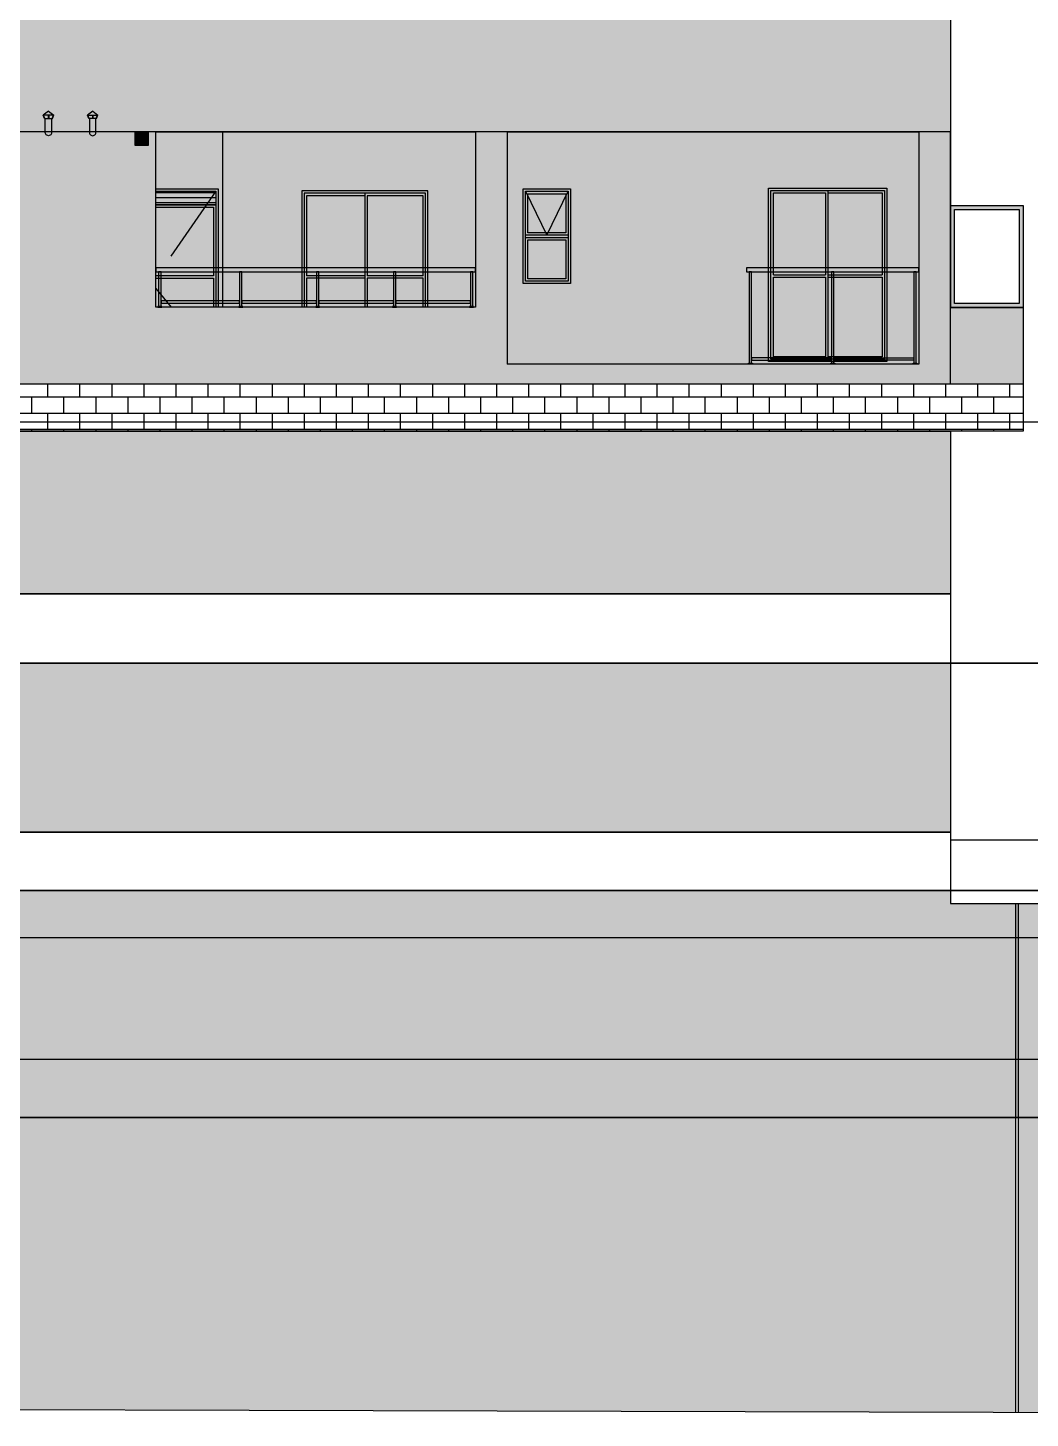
# Model space of a CAD drawing. Header units: metres. Extents: x -9138 to -7768, y 20 to 184.
# Drawn here: x -8555.58 to -8542.88, y 20.99 to 38.61 of the extents above; entities that cross this region are included whole.
import ezdxf
from ezdxf.xclip import XClip

# ---------------------------------------------------------------- set-up
doc = ezdxf.new("R2010")
doc.units = ezdxf.units.M
doc.header["$XCLIPFRAME"] = 0
doc.linetypes.add('CTE ELEV$0$DASHEDX2', pattern=[1.5, 1, -0.5])
for name, color, linetype in [('ARQ-DIM EMBASAM', 2, 'Continuous'), ('CTE ELEV$0$ARQ- FRISO', 7, 'Continuous'), ('CTE ELEV$0$ARQ-AUX', 7, 'Continuous'), ('CTE ELEV$0$ARQ-AUX1', 1, 'Continuous'), ('CTE ELEV$0$ARQ-AUX3', 3, 'Continuous'), ('CTE ELEV$0$ARQ-AUX4', 6, 'Continuous'), ('CTE ELEV$0$ARQ-CAX', 1, 'Continuous'), ('CTE ELEV$0$ARQ-PRJ', 7, 'CTE ELEV$0$DASHEDX2')]:
    doc.layers.add(name, color=color, linetype=linetype)
for name, color, linetype, true_color in [('CTE ELEV$0$ARQ-REVEST', 7, 'Continuous', 0xc79471), ('CTE ELEV$0$COR CINZA FECHADO', 7, 'Continuous', 0x56534e), ('CTE ELEV$0$COR PLATINA', 7, 'Continuous', 0xa1a6a3), ('CTE ELEV$0$COR-CAIX', 7, 'Continuous', 0x45494e)]:
    doc.layers.add(name, color=color, linetype=linetype, true_color=true_color)
pattern_1 = [(0, (0, 0), (0, 0.2032), []), (90, (0, 0), (-0.2032, 0.2032), [0.2032, -0.2032])]

# ---------------------------------------------------------------- blocks, each defined once
blk = doc.blocks.new('CTE ELEV$0$elev 3 1andar')
at = {"layer": 'CTE ELEV$0$COR PLATINA', "transparency": 33554687}
h = blk.add_hatch(color=256, dxfattribs=at)
h.dxf.hatch_style = 1
h.paths.add_polyline_path([(80.71805778476846, 3.200000000000003), (80.71805778476846, 3.600000000000044), (71.36197776144218, 3.600000000000044), (71.36197776144218, -0.1352488599449302), (80.71805778476846, -0.16024399183976)])
h.paths.add_polyline_path([(71.3315317896595, 3.600000000000044), (38.8964976152929, 3.600000000000044), (38.8964976152929, 1.804574733409972), (43.82155527867144, 1.804574733409972), (43.82155527867144, -0.06167354948585313), (71.3315317896595, -0.135167522346439)])
h.paths.add_polyline_path([(58.60074896862352, 1.469999999999946), (58.60074896862352, 0.9599999999999405), (58.0907489686233, 0.9599999999999405), (57.58074896862308, 0.9599999999999405), (57.07074896862287, 0.9599999999999405), (56.56074896862265, 0.9599999999999405), (56.05074896862243, 0.9599999999999405), (55.54074896862221, 0.9599999999999405), (55.03074896862199, 0.9599999999999405), (54.52074896862359, 0.9599999999999405), (54.52074896862359, 1.469999999999942), (54.52074896862359, 1.979999999999947), (54.52074896862359, 2.489999999999952), (54.52074896862359, 3.002033027966277), (55.03074896862381, 3.002033027966277), (55.54074896862221, 3.002033027966277), (56.05074896862243, 3.002033027966277), (56.56074896862265, 3.002033027966277), (57.07074896862287, 3.002033027966277), (57.58074896862308, 3.002033027966277), (58.0907489686233, 3.002033027966277), (58.60074896862352, 3.002033027966277), (58.60074896862352, 2.492033027966276), (58.60074896862352, 1.979999999999951)], flags=16)
h.paths.add_polyline_path([(58.0907489686233, 1.469999999999946), (57.58074896862308, 1.469999999999946), (57.07074896862287, 1.469999999999946), (56.56074896862265, 1.469999999999946), (56.05074896862243, 1.469999999999946), (55.54074896862221, 1.469999999999946), (55.03074896862199, 1.469999999999946), (55.03074896862199, 1.979999999999947), (55.03074896862199, 2.489999999999952), (55.54074896862221, 2.489999999999952), (56.05074896862243, 2.489999999999952), (56.56074896862265, 2.489999999999952), (57.07074896862287, 2.489999999999952), (57.58074896862308, 2.489999999999952), (58.0907489686233, 2.489999999999952), (58.0907489686233, 1.979999999999951)], flags=0)
h.paths.add_polyline_path([(53.30143699537075, 1.469999999999946), (53.30143699537075, 0.9599999999999405), (52.79143699537053, 0.9599999999999405), (52.28143699537031, 0.9599999999999405), (51.7714369953701, 0.9599999999999405), (51.26143699536988, 0.9599999999999405), (50.75143699536966, 0.9599999999999405), (50.24143699537126, 0.9599999999999405), (49.73143699537104, 0.9599999999999405), (49.22143699537082, 0.9599999999999405), (49.22143699537082, 1.469999999999942), (49.22143699537082, 1.979999999999947), (49.22143699537082, 2.489999999999952), (49.22143699537082, 3.002033027966277), (49.73143699537104, 3.002033027966277), (50.24143699537126, 3.002033027966277), (50.75143699537148, 3.002033027966277), (51.26143699536988, 3.002033027966277), (51.7714369953701, 3.002033027966277), (52.28143699537031, 3.002033027966277), (52.79143699537053, 3.002033027966277), (53.30143699537075, 3.002033027966277), (53.30143699537075, 2.492033027966276), (53.30143699537075, 1.979999999999951)], flags=16)
h.paths.add_polyline_path([(52.79143699537053, 1.469999999999946), (52.28143699537031, 1.469999999999946), (51.7714369953701, 1.469999999999946), (51.26143699536988, 1.469999999999946), (50.75143699536966, 1.469999999999946), (50.24143699537126, 1.469999999999946), (49.73143699537104, 1.469999999999946), (49.73143699537104, 1.979999999999947), (49.73143699537104, 2.489999999999952), (50.24143699537126, 2.489999999999952), (50.75143699537148, 2.489999999999952), (51.26143699536988, 2.489999999999952), (51.7714369953701, 2.489999999999952), (52.28143699537031, 2.489999999999952), (52.79143699537053, 2.489999999999952), (52.79143699537053, 1.979999999999951)], flags=0)
h.paths.add_polyline_path([(47.95143705500777, 1.469999999999946), (47.95143705500777, 0.9599999999999405), (47.44143705500755, 0.9599999999999405), (46.93143705500734, 0.9599999999999405), (46.42143705500712, 0.9599999999999405), (45.9114370550069, 0.9599999999999405), (45.40143705500668, 0.9599999999999405), (44.89143705500828, 0.9599999999999405), (44.38143705500806, 0.9599999999999405), (43.87143705500785, 0.9599999999999405), (43.87143705500785, 1.469999999999942), (43.87143705500785, 1.979999999999947), (43.87143705500785, 2.489999999999952), (43.87143705500785, 3.002033027966277), (44.38143705500806, 3.002033027966277), (44.89143705500828, 3.002033027966277), (45.4014370550085, 3.002033027966277), (45.9114370550069, 3.002033027966277), (46.42143705500712, 3.002033027966277), (46.93143705500734, 3.002033027966277), (47.44143705500755, 3.002033027966277), (47.95143705500777, 3.002033027966277), (47.95143705500777, 2.492033027966276), (47.95143705500777, 1.979999999999951)], flags=16)
h.paths.add_polyline_path([(47.44143705500755, 1.469999999999946), (46.93143705500734, 1.469999999999946), (46.42143705500712, 1.469999999999946), (45.9114370550069, 1.469999999999946), (45.40143705500668, 1.469999999999946), (44.89143705500828, 1.469999999999946), (44.38143705500806, 1.469999999999946), (44.38143705500806, 1.979999999999947), (44.38143705500806, 2.489999999999952), (44.89143705500828, 2.489999999999952), (45.4014370550085, 2.489999999999952), (45.9114370550069, 2.489999999999952), (46.42143705500712, 2.489999999999952), (46.93143705500734, 2.489999999999952), (47.44143705500755, 2.489999999999952), (47.44143705500755, 1.979999999999951)], flags=0)
at = {"layer": 'Defpoints', "elevation": -5.945466473008046e-07}
blk.add_lwpolyline([(5.269102985039353e-07, 3.599999951167487), (86.08435701478447, 3.599999951167487)], dxfattribs=at)
blk = doc.blocks.new('CTE ELEV$0$elev 3 2andar')
at = {"layer": 'CTE ELEV$0$COR PLATINA', "transparency": 33554687}
h = blk.add_hatch(color=256, dxfattribs=at)
h.dxf.hatch_style = 1
h.paths.add_polyline_path([(0.1434876935600187, 2.280085127825), (-80.57457009121026, 2.280085127825), (-80.57457009121026, 0.7400000047095503), (0.1434876935600187, 0.7400000047095503)])
at = {"layer": 'CTE ELEV$0$COR PLATINA', "elevation": 5.945466473008046e-07}
blk.add_lwpolyline([(0.1434876935600187, 2.280085127825), (-80.57457009121026, 2.280085127825), (-80.57457009121026, 0.7400000047095503), (0.1434876935600187, 0.7400000047095503)], close=True, dxfattribs=at)
at = {"layer": 'Defpoints'}
for p, q in [((-80.57456956429996, 2.879999999999999), (0.1434876935618377, 2.880000000000006)), ((0.03864608266303549, 0), (-80.57456956429996, 3.552713678800501e-15))]:
    blk.add_line(p, q, dxfattribs=at)
blk = doc.blocks.new('CTE ELEV$0$elev 3 3andar')
at = {"layer": 'CTE ELEV$0$COR PLATINA', "transparency": 33554687}
h = blk.add_hatch(color=256, dxfattribs=at)
h.dxf.hatch_style = 1
h.paths.add_polyline_path([(0, 2.879999999999988), (70.50146152303932, 2.879999999999988), (70.50146152303932, 0.7400000325550202), (0, 0.7400000325550202)])
at = {"layer": 'CTE ELEV$0$COR PLATINA', "elevation": 5.945466473008046e-07}
blk.add_lwpolyline([(0, 2.879999999999988), (70.50146152303932, 2.879999999999988), (70.50146152303932, 0.7400000325550202), (0, 0.7400000325550202)], close=True, dxfattribs=at)
at = {"layer": 'Defpoints'}
for p, q in [((0, 2.879999999999995), (80.613215646963, 2.880000000000003)), ((80.613215646963, -3.552713678800501e-15), (0, 0))]:
    blk.add_line(p, q, dxfattribs=at)
blk = doc.blocks.new('CTE ELEV$0$elev 3 4andar')
at = {"layer": 'CTE ELEV$0$COR PLATINA', "transparency": 33554687}
h = blk.add_hatch(color=256, dxfattribs=at)
h.dxf.hatch_style = 1
h.paths.add_polyline_path([(0.05502567296571215, 3.479918448314983), (70.55648719600867, 3.479918448314983), (70.55648719600867, 1.420002003640569), (0.05502567296571215, 1.420002003640569)])
at = {"layer": 'CTE ELEV$0$COR PLATINA', "elevation": 7.63427493346594e-06}
blk.add_lwpolyline([(0.05502567296571215, 3.479918448314983), (70.55648719600867, 3.479918448314983), (70.55648719600867, 1.420002003640569), (0.05502567296571215, 1.420002003640569)], close=True, dxfattribs=at)
at = {"layer": 'Defpoints'}
for p, q in [((0.05502567296935013, 3.600003747892195, -8.282031624183796e-06), (80.613215646963, 3.600003747892202, -8.282031624183796e-06)), ((80.613215646963, 0.5399999511772648, -5.945466472782955e-07), (0, 0.5399999511772684, -5.945466472782955e-07))]:
    blk.add_line(p, q, dxfattribs=at)
blk = doc.blocks.new('CTE ELEV$0$V J 80x60')
at = {"layer": 'CTE ELEV$0$COR-CAIX'}
h = blk.add_hatch(color=256, dxfattribs=at)
h.dxf.hatch_style = 1
h.paths.add_polyline_path([(-1.165975760386573e-09, 1.199999998369988), (0.5999999927168993, 1.199999998369988), (0.5999999927168993, -1.629812729220248e-09), (-1.165975760386573e-09, -1.629812729220248e-09)])
h = blk.add_hatch(color=254, dxfattribs=at)
h.dxf.hatch_style = 1
h.paths.add_polyline_path([(0.5399999927169539, 0.5549999983698871), (0.05999999883419704, 0.5549999983698871), (0.05999999883419704, 0.0599999983701611), (0.5399999927169539, 0.0599999983701611)])
h.paths.add_polyline_path([(0.05999999883419704, 1.108333331004395), (0.05999999883419704, 0.644999998370317), (0.2854054013463041, 0.6449999983703169)], flags=17)
h.paths.add_polyline_path([(0.5399999927169539, 1.108333331004811), (0.5399999927169539, 1.139999998369986), (0.05999999883419704, 1.139999998369986), (0.05999999883419704, 1.108333331004395), (0.2854054013463041, 0.644999998370317), (0.3145945902048345, 0.6449999983703169)])
h.paths.add_polyline_path([(0.5399999927169539, 1.108333331004811), (0.3145945902048345, 0.644999998370317), (0.5399999927169539, 0.6449999983703169)], flags=17)
at = {"layer": 'CTE ELEV$0$ARQ-CAX', "flags": 128}
for points in [[(-1.165975760386573e-09, 1.199999998369988), (0.5999999927168993, 1.199999998369988), (0.5999999927168993, -1.629812729220248e-09), (-1.165975760386573e-09, -1.629812729220248e-09)], [(0.02999999883422433, 1.169999998369959), (0.5699999927169266, 1.169999998369959), (0.5699999927169266, 0.6149999983703441), (0.02999999883422433, 0.6149999983703441)], [(0.02999999883399695, 1.169999998369959), (0.5699999927169266, 1.169999998369959), (0.5699999927169266, 0.02999999837018841), (0.02999999883399695, 0.02999999837018841)], [(0.05999999883419704, 1.139999998369986), (0.5399999927169539, 1.139999998369986), (0.5399999927169539, 0.6449999983703169), (0.05999999883419704, 0.6449999983703169)], [(0.02999999883422433, 0.5849999983698598), (0.5699999927169266, 0.5849999983698598), (0.5699999927169266, 0.02999999837018841), (0.02999999883422433, 0.02999999837018841)], [(0.05999999883419704, 0.5549999983698871), (0.5399999927169539, 0.5549999983698871), (0.5399999927169539, 0.05999999837016112), (0.05999999883419704, 0.05999999837016112)]]:
    blk.add_lwpolyline(points, close=True, dxfattribs=at)
at = {"layer": 'CTE ELEV$0$ARQ-PRJ'}
blk.add_lwpolyline([(0.02999999883399695, 1.169999998369959), (0.2999999957755755, 0.6149999983703441), (0.5699999927169266, 1.169999998369959)], dxfattribs=at)
blk = doc.blocks.new('CTE ELEV$0$V GRD PUC')
at = {"transparency": 33554610}
h = blk.add_hatch(dxfattribs=at)
h.set_pattern_fill('ANGLE', color=256)
h.set_pattern_definition([(0, (0, 0), (0, 6.985), [5.08, -1.905]), (90, (0, 0), (-6.985, 4.277078946022131e-16), [5.08, -1.905])])
h.paths.add_polyline_path([(-0.05000694274531226, -0.2472583671389063), (-4.05000579235679, -0.247258119059083), (-4.050005785232452, -0.2972581190590802), (-0.05000694274531314, -0.2972581045278111)])
at = {"layer": 'CTE ELEV$0$COR-CAIX', "transparency": 33554607}
h = blk.add_hatch(color=256, dxfattribs=at)
h.dxf.hatch_style = 1
h.paths.add_polyline_path([(-6.942745312210619e-06, 0.4999997267498983), (-6.935620973758105e-06, 0.4499999926436331), (-4.050005785232452, 0.4499999779307231), (-4.05000579235679, 0.4999999779307203)])
h.paths.add_polyline_path([(-3.985005808371534, 0.07998857122176872), (-3.040007745983628, 0.07998856938263899), (-3.040007745983628, 0.04998856938263962), (-3.985005808371534, 0.04998857122176936)])
h.paths.add_polyline_path([(-3.010007735291112, 0.0799885712217705), (-2.06500744771704, 0.07998856570439727), (-2.06500744771704, 0.04998856570439791), (-3.010007735291112, 0.04998857122177114)])
h.paths.add_polyline_path([(-2.035007437024523, 0.07998856570443635), (-1.09000711384077, 0.07998857673912241), (-1.09000711384077, 0.04998857673912305), (-2.035007437024523, 0.04998856570443699)])
h.paths.add_polyline_path([(-1.060007120953094, 0.07998856202627103), (-0.06500693918915057, 0.07998856938271715), (-0.06500693918915057, 0.04998856938271778), (-1.060007120953094, 0.04998856202627167)])
h = blk.add_hatch(color=256, dxfattribs=at)
h.dxf.hatch_style = 1
h.paths.add_polyline_path([(-4.025005795912953, 0.009999999999999787), (-3.975005795912953, 0.009999999999999787), (-3.975005795912953, 0), (-4.025005795912953, 0)])
h.paths.add_polyline_path([(-4.015005792356791, 0.4499999852871497), (-3.985005799469115, 0.4499999852871497), (-3.985005799469114, 0.009999999999999787), (-4.01500579235679, 0.009999999999999787)])
h.paths.add_polyline_path([(-3.05000773173495, 0.009999994482665642), (-3.00000773173495, 0.009999994482665642), (-3.00000773173495, -5.517334145110908e-09), (-3.05000773173495, -5.517334145110908e-09)])
h.paths.add_polyline_path([(-3.040007728178789, 0.4499999797698155), (-3.010007735291112, 0.4499999797698155), (-3.010007735291112, 0.009999994482665642), (-3.040007728178789, 0.009999994482665642)])
h.paths.add_polyline_path([(-2.075007433468361, 0.009999988965331497), (-2.025007433468361, 0.009999988965331497), (-2.025007433468361, -1.103466829022182e-08), (-2.075007433468361, -1.103466829022182e-08)])
h.paths.add_polyline_path([(-2.0650074299122, 0.4499999742524814), (-2.035007437024523, 0.4499999742524814), (-2.035007437024523, 0.009999988965331497), (-2.0650074299122, 0.009999988965331497)])
h.paths.add_polyline_path([(-1.100007117396932, 0.009999992643573208), (-1.050007117396932, 0.009999992643573208), (-1.050007117396932, -7.356426579008257e-09), (-1.100007117396932, -7.356426579008257e-09)])
h.paths.add_polyline_path([(-1.09000711384077, 0.4499999779307231), (-1.060007120953094, 0.4499999779307231), (-1.060007120953094, 0.009999992643573208), (-1.09000711384077, 0.009999992643573208)])
h.paths.add_polyline_path([(-0.07500694274531283, 0.009999992643573208), (-0.02500694274531257, 0.009999992643573208), (-0.02500694274531257, -7.356426579008257e-09), (-0.07500694274531283, -7.356426579008257e-09)])
h.paths.add_polyline_path([(-0.06500693918915057, 0.4499999779307231), (-0.03500694630147572, 0.4499999779307231), (-0.03500694630147394, 0.009999992643573208), (-0.06500693918915057, 0.009999992643573208)])
h = blk.add_hatch(color=254, dxfattribs=at)
h.dxf.hatch_style = 1
h.paths.add_polyline_path([(-3.985005799469115, 0.4499999781668562), (-3.985005799469114, 0.0799885712217687), (-3.040007728178789, 0.07998856938263899), (-3.040007728178789, 0.4499999815998625)])
h.paths.add_polyline_path([(-3.010007735291112, 0.449999981708847), (-3.010007735291112, 0.0799885712217705), (-2.0650074299122, 0.07998856570439719), (-2.0650074299122, 0.4499999851418615)])
h.paths.add_polyline_path([(-1.09000711384077, 0.07998857673912238), (-1.090007113840771, 0.4499999886838605), (-2.035007437024523, 0.4499999852508461), (-2.035007437024523, 0.07998856570443635)])
h.paths.add_polyline_path([(-1.060007120953094, 0.449999988792845), (-1.060007120953094, 0.07998856202627105), (-0.06500693918915079, 0.07998856938271715), (-0.06500693918915079, 0.4499999924074999)])
for points in [[(-6.942745312210619e-06, 0.4999997267498983), (-6.935620973758105e-06, 0.4499999926436331), (-4.050005785232452, 0.4499999779307231), (-4.05000579235679, 0.4999999779307203)], [(-4.015005792356791, 0.4499999852871497), (-3.985005799469115, 0.4499999852871497), (-3.985005799469114, 0.009999999999999787), (-4.01500579235679, 0.009999999999999787)], [(-3.040007728178789, 0.4499999797698155), (-3.010007735291112, 0.4499999797698155), (-3.010007735291112, 0.009999994482665642), (-3.040007728178789, 0.009999994482665642)], [(-2.0650074299122, 0.4499999742524814), (-2.035007437024523, 0.4499999742524814), (-2.035007437024523, 0.009999988965331497), (-2.0650074299122, 0.009999988965331497)], [(-1.09000711384077, 0.4499999779307231), (-1.060007120953094, 0.4499999779307231), (-1.060007120953094, 0.009999992643573208), (-1.09000711384077, 0.009999992643573208)], [(-0.06500693918915057, 0.4499999779307231), (-0.03500694630147572, 0.4499999779307231), (-0.03500694630147394, 0.009999992643573208), (-0.06500693918915057, 0.009999992643573208)], [(-4.025005795912953, 0.009999999999999787), (-3.975005795912953, 0.009999999999999787), (-3.975005795912953, 0), (-4.025005795912953, 0)], [(-3.985005808371534, 0.07998857122176872), (-3.040007745983628, 0.07998856938263899), (-3.040007745983628, 0.04998856938263962), (-3.985005808371534, 0.04998857122176936)], [(-3.05000773173495, 0.009999994482665642), (-3.00000773173495, 0.009999994482665642), (-3.00000773173495, -5.517334145110908e-09), (-3.05000773173495, -5.517334145110908e-09)], [(-3.010007735291112, 0.0799885712217705), (-2.06500744771704, 0.07998856570439727), (-2.06500744771704, 0.04998856570439791), (-3.010007735291112, 0.04998857122177114)], [(-2.075007433468361, 0.009999988965331497), (-2.025007433468361, 0.009999988965331497), (-2.025007433468361, -1.103466829022182e-08), (-2.075007433468361, -1.103466829022182e-08)], [(-2.035007437024523, 0.07998856570443635), (-1.09000711384077, 0.07998857673912241), (-1.09000711384077, 0.04998857673912305), (-2.035007437024523, 0.04998856570443699)], [(-1.100007117396932, 0.009999992643573208), (-1.050007117396932, 0.009999992643573208), (-1.050007117396932, -7.356426579008257e-09), (-1.100007117396932, -7.356426579008257e-09)], [(-1.060007120953094, 0.07998856202627103), (-0.06500693918915057, 0.07998856938271715), (-0.06500693918915057, 0.04998856938271778), (-1.060007120953094, 0.04998856202627167)], [(-0.07500694274531283, 0.009999992643573208), (-0.02500694274531257, 0.009999992643573208), (-0.02500694274531257, -7.356426579008257e-09), (-0.07500694274531283, -7.356426579008257e-09)]]:
    blk.add_lwpolyline(points, close=True)
blk = doc.blocks.new('CTE ELEV$0$V GRD PUC SUITE')
at = {"layer": 'CTE ELEV$0$COR-CAIX'}
h = blk.add_hatch(color=256, dxfattribs=at)
h.dxf.hatch_style = 1
h.paths.add_polyline_path([(1.007517069501086, 0.08498859145199505), (2.020023956410279, 0.08498859145454063), (2.020023956410279, 0.05498859145454127), (1.007517069501086, 0.05498859145199569)])
h.paths.add_polyline_path([(2.01002395285411, 0.01498877197997395), (2.06002395285411, 0.01498877197997395), (2.06002395285411, 0.004988771979973947), (2.01002395285411, 0.004988771979973947)])
h.paths.add_polyline_path([(2.050023949297946, 1.174988901935691), (2.020023956410274, 1.174988901935691), (2.020023956410274, 0.01498877197997395), (2.050023949297946, 0.01498877197997395)])
h.paths.add_polyline_path([(0.9675170730572503, 0.01498863604195932), (1.01751707305725, 0.01498863604195932), (1.01751707305725, 0.004988636041959324), (0.9675170730572503, 0.004988636041959324)])
h.paths.add_polyline_path([(1.007517069501086, 1.174988765997677), (0.977517076613414, 1.174988765997677), (0.977517076613414, 0.01498863604195932), (1.007517069501086, 0.01498863604195932)])
h.paths.add_polyline_path([(-0.07498980673961456, 0.01498877197997395), (-0.02498980673961455, 0.01498877197997395), (-0.02498980673961455, 0.004988771979973947), (-0.07498980673961456, 0.004988771979973947)])
h.paths.add_polyline_path([(0.977517076613414, 0.08498859145199505), (-0.03498981029577834, 0.08498859145454063), (-0.03498981029577834, 0.05498859145454127), (0.977517076613414, 0.05498859145199569)])
h.paths.add_polyline_path([(-0.03498981029577834, 1.174988901935691), (-0.06498980318345077, 1.174988901935691), (-0.06498980318345077, 0.01498877197997395), (-0.03498981029577834, 0.01498877197997395)])
h.paths.add_polyline_path([(-0.09998979961527255, 1.224988636041958), (-0.09998980673961455, 1.174988901935691), (2.085023952854115, 1.174988630059662), (2.085023959978457, 1.22498863005966)])
at = {"layer": 'CTE ELEV$0$COR-CAIX', "transparency": 33554610}
h = blk.add_hatch(color=254, dxfattribs=at)
h.dxf.hatch_style = 1
h.paths.add_polyline_path([(0.977517076613414, 0.08498859145199503), (0.977517076613414, 1.17498876786409), (-0.0349898102957783, 1.174988893847897), (-0.0349898102957783, 0.08498859145454063)])
h.paths.add_polyline_path([(2.020023956410274, 0.08498859145454057), (2.020023956410274, 1.174988638147456), (1.007517069501086, 1.174988764131263), (1.007517069501086, 0.08498859145199503)])
at = {"ltscale": 0.05}
blk.add_lwpolyline([(-0.09998979961527255, 1.224988636041958), (-0.09998980673961455, 1.174988901935691), (2.085023952854115, 1.174988630059662), (2.085023959978457, 1.22498863005966)], close=True, dxfattribs=at)
for points in [[(-0.03498981029577834, 1.174988901935691), (-0.06498980318345077, 1.174988901935691), (-0.06498980318345077, 0.01498877197997395), (-0.03498981029577834, 0.01498877197997395)], [(1.007517069501086, 1.174988765997677), (0.977517076613414, 1.174988765997677), (0.977517076613414, 0.01498863604195932), (1.007517069501086, 0.01498863604195932)], [(2.050023949297946, 1.174988901935691), (2.020023956410274, 1.174988901935691), (2.020023956410274, 0.01498877197997395), (2.050023949297946, 0.01498877197997395)], [(-0.07498980673961456, 0.01498877197997395), (-0.02498980673961455, 0.01498877197997395), (-0.02498980673961455, 0.004988771979973947), (-0.07498980673961456, 0.004988771979973947)], [(0.977517076613414, 0.08498859145199505), (-0.03498981029577834, 0.08498859145454063), (-0.03498981029577834, 0.05498859145454127), (0.977517076613414, 0.05498859145199569)], [(0.9675170730572503, 0.01498863604195932), (1.01751707305725, 0.01498863604195932), (1.01751707305725, 0.004988636041959324), (0.9675170730572503, 0.004988636041959324)], [(1.007517069501086, 0.08498859145199505), (2.020023956410279, 0.08498859145454063), (2.020023956410279, 0.05498859145454127), (1.007517069501086, 0.05498859145199569)], [(2.01002395285411, 0.01498877197997395), (2.06002395285411, 0.01498877197997395), (2.06002395285411, 0.004988771979973947), (2.01002395285411, 0.004988771979973947)]]:
    blk.add_lwpolyline(points, close=True)
blk = doc.blocks.new('CTE ELEV$0$V P 150x220')
at = {"layer": 'CTE ELEV$0$COR-CAIX', "transparency": 33554687}
h = blk.add_hatch(color=256, dxfattribs=at)
h.dxf.hatch_style = 1
h.paths.add_polyline_path([(0, 2.2), (1.5, 2.2), (1.5, 0), (0, 0)])
h = blk.add_hatch(color=254, dxfattribs=at)
h.dxf.hatch_style = 1
h.paths.add_polyline_path([(0.7199999999999989, 2.140000000000001), (0.06000000000000227, 2.140000000000001), (0.06000000000000227, 1.1), (0.7199999999999989, 1.1)])
h.paths.add_polyline_path([(1.439999999999998, 2.140000000000001), (0.75, 2.140000000000001), (0.75, 1.1), (1.439999999999998, 1.1)])
h.paths.add_polyline_path([(1.439999999999998, 1.07), (0.75, 1.07), (0.75, 0.0599999999999985), (1.439999999999998, 0.05999999999999872)])
h.paths.add_polyline_path([(0.7199999999999989, 1.07), (0.0600000000000023, 1.07), (0.06000000000000233, 0.05999999999999894), (0.7199999999999989, 0.05999999999999939)])
for p, q in [((0.06000000000000227, 1.1), (0.7199999999999989, 1.1)), ((0.06000000000000227, 1.07), (0.7199999999999989, 1.07)), ((0.75, 1.1), (1.439999999999998, 1.1)), ((0.75, 1.07), (1.439999999999998, 1.07))]:
    blk.add_line(p, q)
for points in [[(0, 2.2), (1.5, 2.2), (1.5, 0), (0, 0)], [(0.03000000000000114, 2.169999999999999), (1.469999999999999, 2.169999999999999), (1.469999999999999, 0.02999999999999936), (0.03000000000000114, 0.02999999999999936)]]:
    blk.add_lwpolyline(points, close=True)
for points in [[(0.06000000000000227, 1.1), (0.06000000000000227, 2.140000000000001), (0.7199999999999989, 2.140000000000001)], [(0.7199999999999989, 2.140000000000001), (0.7199999999999989, 1.1)], [(0.75, 2.169999999999999), (0.75, 0.02999999999999936)], [(0.75, 2.140000000000001), (1.439999999999998, 2.140000000000001), (1.439999999999998, 1.1)], [(0.7199999999999989, 0.05999999999999872), (0.06000000000000227, 0.05999999999999872), (0.06000000000000227, 1.07)], [(0.7199999999999989, 1.07), (0.7199999999999989, 0.05999999999999872)], [(1.439999999999998, 1.07), (1.439999999999998, 0.05999999999999872), (0.75, 0.05999999999999872)]]:
    blk.add_lwpolyline(points)
blk = doc.blocks.new('CTE ELEV$0$V P 160x220')
at = {"layer": 'CTE ELEV$0$COR-CAIX'}
h = blk.add_hatch(color=256, dxfattribs=at)
h.dxf.hatch_style = 1
h.paths.add_polyline_path([(0, 2.174999999999999), (1.600000000000001, 2.174999999999999), (1.600000000000001, 0), (0, 0)])
h = blk.add_hatch(color=254, dxfattribs=at)
h.dxf.hatch_style = 1
h.paths.add_polyline_path([(0.7699999999999996, 2.115000000000001), (0.06000000000000233, 2.115000000000001), (0.06000000000000233, 1.1), (0.7699999999999996, 1.1)])
h.paths.add_polyline_path([(1.539999999999999, 2.115000000000001), (0.8000000000000007, 2.115000000000001), (0.8000000000000007, 1.1), (1.539999999999999, 1.1)])
h.paths.add_polyline_path([(1.539999999999999, 1.07), (0.8000000000000007, 1.07), (0.8000000000000007, 0.05999999999999894), (1.539999999999999, 0.05999999999999894)])
h.paths.add_polyline_path([(0.7699999999999996, 1.07), (0.06000000000000227, 1.07), (0.06000000000000227, 0.05999999999999894), (0.7699999999999996, 0.05999999999999894)])
at = {"layer": 'CTE ELEV$0$ARQ-CAX'}
for p, q in [((0.06000000000000227, 1.1), (0.7699999999999996, 1.1)), ((0.06000000000000227, 1.07), (0.7699999999999996, 1.07)), ((0.8000000000000007, 1.1), (1.539999999999999, 1.1)), ((0.8000000000000007, 1.07), (1.539999999999999, 1.07))]:
    blk.add_line(p, q, dxfattribs=at)
for points in [[(0, 2.174999999999999), (1.600000000000001, 2.174999999999999), (1.600000000000001, 0), (0, 0)], [(0.03000000000000114, 2.145), (1.57, 2.145), (1.57, 0.02999999999999936), (0.03000000000000114, 0.02999999999999936)]]:
    blk.add_lwpolyline(points, close=True, dxfattribs=at)
for points in [[(0.06000000000000227, 1.1), (0.06000000000000227, 2.115000000000001), (0.7699999999999996, 2.115000000000001)], [(0.7699999999999996, 2.115000000000001), (0.7699999999999996, 1.1)], [(0.8000000000000007, 2.145), (0.8000000000000007, 0.02999999999999936)], [(0.8000000000000007, 2.115000000000001), (1.539999999999999, 2.115000000000001), (1.539999999999999, 1.1)], [(0.7699999999999996, 0.05999999999999872), (0.06000000000000227, 0.05999999999999872), (0.06000000000000227, 1.07)], [(0.7699999999999996, 1.07), (0.7699999999999996, 0.05999999999999872)], [(1.539999999999999, 1.07), (1.539999999999999, 0.05999999999999872), (0.8000000000000007, 0.05999999999999872)]]:
    blk.add_lwpolyline(points, dxfattribs=at)
blk = doc.blocks.new('CTE ELEV$0$V P 90x220')
h = blk.add_hatch()
h.set_pattern_fill('LINE', scale=0.02)
h.set_pattern_definition([(0, (0.7400407849635293, 2.169163100299187), (0, 0.0635), [])])
h.paths.add_polyline_path([(0.8400407862358129, 2.169556123607768), (0.02999848820763873, 2.169162347138325), (0.02999848566307151, 1.999949036142695), (0.8400407836912457, 2.000342954664694)])
h.paths.add_polyline_path([(0.8100407453911135, 0.1999555789822711), (0.05999299462339636, 0.1999482358424149), (0.05999307376919205, 0.02994369828709864), (0.8100408245369092, 0.02995089937439843)])
at = {"layer": 'CTE ELEV$0$COR-CAIX', "transparency": 33554687}
h = blk.add_hatch(color=256, dxfattribs=at)
h.dxf.hatch_style = 1
h.paths.add_polyline_path([(0.869999870483506, -5.273226992130731e-05), (0.8699998704832786, 2.19994789076183), (0, 2.199949215283748), (0, 0)])
h = blk.add_hatch(color=254, dxfattribs=at)
h.dxf.hatch_style = 1
h.paths.add_polyline_path([(0.810040784963784, 1.969950380256748), (0.1684656068035183, 1.969951513230986), (0.7708066272563243, 1.099947813230832), (0.8100407849640113, 1.099947735842511)])
h.paths.add_polyline_path([(0.1684656068035181, 1.969951513230986), (0.05999697641482271, 1.969951704778552), (0.05999697641482271, 1.099949215283749), (0.7708066272563243, 1.099947813230831)])
h.paths.add_polyline_path([(0.8100407849640113, 0.9629145636115134), (0.8100407849640113, 1.043279146789324), (0.7915769473025795, 1.069947772262602), (0.05993953487359249, 1.069949215403971), (0.05998606635262183, 0.2299508745778109), (0.2162829343609197, 0.2299509124613905)])
h.paths.add_polyline_path([(0.8100407849640113, 0.9629145636115133), (0.2162829343609192, 0.2299509124613901), (0.8100407849640113, 0.2299510563777272)], flags=17)
h.paths.add_polyline_path([(0.8100407849640113, 1.069947735843021), (0.7915769473025794, 1.069947772262602), (0.8100407849640113, 1.043279146789324)], flags=17)
for points in [[(0.869999870483506, -5.273226992130731e-05), (0.8699998704832786, 2.19994789076183), (0, 2.199949215283748), (0, 0)], [(0.8400407849635293, 2.169949539136251), (0.02999848820763873, 2.169949357336332), (0.02999848820763873, 1.99994935733632), (0.8400407849635293, 1.99994953913621)]]:
    blk.add_lwpolyline(points, close=True)
for points in [[(0.8400407849642114, -5.273226992130731e-05), (0.8400407849637567, 1.999948785975349), (0.02999848820763873, 1.99995011049721), (0.02999848820763873, -1.51183053276327e-06)], [(0.8100407849640113, 1.09994789088231), (0.810040784963784, 1.969950380256748), (0.05999697641482271, 1.969951704778552), (0.05999697641482271, 1.099949215283749)], [(0.05993953487359249, 1.069949215403971), (0.05999880462081819, -3.650254399190089e-06)], [(0.8100407849640113, 1.069947735843021), (0.05993953487359249, 1.069949215403971)], [(0.05999697641482271, 1.099949215283749), (0.8100407849640113, 1.099947735842511)], [(0.8100407849640113, -4.910019444537284e-05), (0.8100407849640113, 1.06994789088211)], [(0.8100407849640113, 0.2299510563777272), (0.05998535251274006, 0.2299508745776375)], [(0.05998718681644277, 0.199951817210744), (0.8100407849640113, 0.1999519990106631)], [(0.059996972974659, 0.02995194118949485), (0.8100407849640113, 0.02994632509731332)], [(0, -5.078471625097336e-05), (0.869999870483506, -5.273226992130731e-05)]]:
    blk.add_lwpolyline(points)
at = {"layer": 'CTE ELEV$0$ARQ-PRJ'}
blk.add_lwpolyline([(0.02999848820763873, 2.169949357336332), (0.840040784963984, 0.9999480268527137), (0.02996351943511399, -5.086099804429978e-05)], dxfattribs=at)
blk = doc.blocks.new('CTE ELEV$0$V FR CHAPEU CHINES')
at = {"layer": 'CTE ELEV$0$ARQ-AUX'}
h = blk.add_hatch(color=8, dxfattribs=at)
h.dxf.hatch_style = 1
h.paths.add_polyline_path([(-0.009999999999990902, 0.2615019417494653), (-0.07699999999999818, 0.2115019417495107), (0.05700000000001637, 0.2115019417495107)])
h.paths.add_polyline_path([(0.03000000000001136, 0.1674075048937669), (-0.05000000000001138, 0.1674075048937669), (-0.05000000000001138, -0.01000000050763281, 1), (0.03000000000001136, -0.009999999697330952)])
h.paths.add_polyline_path([(-0.007499999999993179, 0.2115019417495107), (-0.01249999999998863, 0.2115019417495107), (-0.01249999999998863, 0.1674075048937669), (-0.007499999999993179, 0.1674075048937669)])
h.paths.add_polyline_path([(-0.07164127316178792, 0.2115019417495107), (-0.07699999999999818, 0.2115019417495107), (-0.0600000000000023, 0.1674075048937669), (-0.05464127316179203, 0.1674075048937669)])
h.paths.add_polyline_path([(0.05700000000001637, 0.2115019417495107), (0.05164127316180611, 0.2115019417495107), (0.03464127316181022, 0.1674075048937669), (0.04000000000002048, 0.1674075048937669)])
at = {"layer": 'CTE ELEV$0$ARQ-CAX'}
for p, q in [((0.04000000000002048, 0.1674075048937669), (-0.06000000000000229, 0.1674075048937669)), ((-0.05000000000001138, 0.1674075048937669), (-0.05000000000001137, -0.0100000016205469)), ((0.03000000000001137, -0.0100000016205469), (0.03000000000001136, 0.1674075048937669))]:
    blk.add_line(p, q, dxfattribs=at)
for points in [[(-0.009999999999990905, 0.2615019417494653), (-0.07699999999999818, 0.2115019417495107)], [(-0.06000000000000227, 0.1674075048937669), (-0.07699999999999818, 0.2115019417495107)], [(-0.05464127316179201, 0.1674075048937669), (-0.07164127316178792, 0.2115019417495107)], [(-0.009999999999990905, 0.2615019417494653), (0.05700000000001637, 0.2115019417495107)], [(0.0346412731618102, 0.1674075048937669), (0.05164127316180611, 0.2115019417495107)], [(0.04000000000002046, 0.1674075048937669), (0.05700000000001637, 0.2115019417495107)]]:
    blk.add_lwpolyline(points, dxfattribs=at)
at = {"layer": 'CTE ELEV$0$ARQ-CAX', "elevation": -0.0066782737750034}
for points in [[(-0.07699999999999818, 0.2115019417495107), (0.05700000000001637, 0.2115019417495107)], [(-0.01249999999998863, 0.2115019417495107), (-0.01249999999998863, 0.1674075048937669)], [(-0.007499999999993179, 0.2115019417495107), (-0.007499999999993179, 0.1674075048937669)]]:
    blk.add_lwpolyline(points, dxfattribs=at)
at = {"layer": 'CTE ELEV$0$ARQ-CAX'}
blk.add_arc((-0.009999999999999998, -0.01000000050763281), 0.04000000000001138, 179.999998405868, 2.321343878276061e-06, dxfattribs=at)
blk = doc.blocks.new('CTE ELEV$0$vp vento kit')
at = {"layer": 'CTE ELEV$0$ARQ-CAX', "transparency": 33554687}
h = blk.add_hatch(dxfattribs=at)
h.set_pattern_fill('LINE', scale=0.01)
h.set_pattern_definition([(0, (8794.04868885521, -68.7271093550549), (0, 0.03175), [])])
h.paths.add_polyline_path([(-0.1599999999998545, 0.1599999999999966), (-0.01000000000021828, 0.1599999999999966), (-0.01000000000021828, 0.01000000000000512), (-0.1599999999998545, 0.01000000000000512)])
at = {"layer": 'CTE ELEV$0$COR-CAIX', "transparency": 33554687}
h = blk.add_hatch(color=256, dxfattribs=at)
h.dxf.hatch_style = 1
h.paths.add_polyline_path([(-0.1700000000000728, 0.1700000000000017), (0, 0.1700000000000017), (0, 0), (-0.1700000000000728, 0)])
at = {"layer": 'CTE ELEV$0$ARQ-CAX'}
for points in [[(-0.1700000000000728, 0.1700000000000017), (0, 0.1700000000000017), (0, 0), (-0.1700000000000728, 0)], [(-0.1599999999998545, 0.1599999999999966), (-0.01000000000021828, 0.1599999999999966), (-0.01000000000021828, 0.01000000000000512), (-0.1599999999998545, 0.01000000000000512)]]:
    blk.add_lwpolyline(points, close=True, dxfattribs=at)
blk = doc.blocks.new('CTE ELEV$0$ELEV 1 PUC')
at = {"layer": 'CTE ELEV$0$COR CINZA FECHADO', "transparency": 33554687}
h = blk.add_hatch(color=256, dxfattribs=at)
h.dxf.hatch_style = 1
h.paths.add_polyline_path([(0, 4.68), (58.14994658083924, 4.68), (58.14994658083924, 2.955000248867108), (0, 2.955000248867108)])
at = {"layer": 'CTE ELEV$0$COR PLATINA', "transparency": 33554687}
h = blk.add_hatch(color=256, dxfattribs=at)
h.dxf.hatch_style = 1
h.paths.add_polyline_path([(0, -0.2400858969618085), (58.14994658083924, -0.2400858969495943), (58.14994658083924, 2.955000248867108), (0, 2.955000248854894)])
at = {"layer": 'CTE ELEV$0$ARQ-AUX1'}
blk.add_line((48.92373436495109, 2.955000248867108), (48.92373436495109, 0.7300002488671211), dxfattribs=at)
at = {"layer": 'CTE ELEV$0$ARQ-AUX3'}
for p, q in [((58.14994658083924, 4.68), (58.14994658083924, 0.7300002488671211)), ((52.52997916823551, 2.955000248867108, 8.282031623781338e-06), (52.52997916823551, 0.0111882218225432, 4.319725693464126e-06)), ((57.7499844699978, 2.955000248867108, 8.282031623781338e-06), (57.7499844699978, 0.01118897029124355, 4.319321033073013e-06))]:
    blk.add_line(p, q, dxfattribs=at)
at = {"layer": 'CTE ELEV$0$ARQ-AUX3', "elevation": 4.319321033073013e-06}
blk.add_lwpolyline([(48.07999290294174, 2.955000248867108), (52.12999175255209, 2.955000248867108), (52.12999175255209, 0.7300002488671211), (48.07999290294174, 0.7300002488671211)], close=True, dxfattribs=at)
at = {"layer": 'CTE ELEV$0$ARQ-AUX3'}
for points, elevation in [([(52.52997916823551, 2.955000248867108), (57.7499844699978, 2.955000248867108)], 8.282031623781338e-06), ([(57.7499844699978, 0.01118897029124355), (52.52997916823006, 0.01118897029122934)], -3.963270640292311e-06)]:
    blk.add_lwpolyline(points, dxfattribs=dict(at, elevation=elevation))
at = {"layer": 'CTE ELEV$0$COR CINZA FECHADO'}
blk.add_lwpolyline([(0, 4.68), (58.14994658083924, 4.68), (58.14994658083924, 2.955000248867108), (0, 2.955000248867108)], close=True, dxfattribs=at)
at = {"layer": 'CTE ELEV$0$COR PLATINA', "elevation": 3.688385969673145e-05}
blk.add_lwpolyline([(0, -0.2400858969618085), (58.14994658083924, -0.2400858969495943), (58.14994658083924, 2.955000248867108), (0, 2.955000248854894)], close=True, dxfattribs=at)
at = {"layer": 'CTE ELEV$0$ARQ-AUX1', "xscale": -1}
blk.add_blockref('CTE ELEV$0$V FR CHAPEU CHINES', (46.70878541728365, 2.955000249374736, 4.257288457060169e-06), dxfattribs=at)
at = {"layer": 'CTE ELEV$0$ARQ-AUX1'}
blk.add_blockref('CTE ELEV$0$V FR CHAPEU CHINES', (47.28878541728363, 2.955000249374736, 4.257288457060169e-06), dxfattribs=at)
at = {"layer": 'CTE ELEV$0$ARQ-AUX3', "xscale": -1}
blk.add_blockref('CTE ELEV$0$V GRD PUC', (48.0799859601957, 0.731188834353169, 8.638642066146026e-06), dxfattribs=at)
at = {"layer": 'CTE ELEV$0$ARQ-AUX3'}
blk.add_blockref('CTE ELEV$0$V GRD PUC SUITE', (55.66522977738896, 0.006200198311269389, 4.319321033073013e-06), dxfattribs=at)
at = {"layer": 'CTE ELEV$0$ARQ-CAX', "xscale": -1}
blk.add_blockref('CTE ELEV$0$vp vento kit', (47.81499290294256, 2.785000248867107), dxfattribs=at)
at = {"layer": 'CTE ELEV$0$ARQ-CAX'}
ref = blk.add_blockref('CTE ELEV$0$V P 90x220', (48.86873508945064, 0.03005097208874474), dxfattribs=dict(at, xscale=-1))
XClip(ref).set_block_clipping_path([(0, 0.6999492691672788), (0.7887421865088999, 2.1999492152837465)])
ref = blk.add_blockref('CTE ELEV$0$V P 160x220', (51.52831714583408, 0.03000019498358597, -1.223165815377867e-05), dxfattribs=dict(at, xscale=-1))
XClip(ref).set_block_clipping_path([(0, 0.7000000538835298), (1.6147740308566387, 2.200000000000001)])
for name, p in [('CTE ELEV$0$V J 80x60', (52.73343536855646, 1.030000250497139)), ('CTE ELEV$0$V P 150x220', (55.84524809575669, 0.04118841680612917, -1.694524172392119e-05))]:
    blk.add_blockref(name, p, dxfattribs=at)
blk = doc.blocks.new('CTE ELEV')
at = {"layer": 'CTE ELEV$0$ARQ-REVEST', "transparency": 33554687}
h = blk.add_hatch(dxfattribs=at)
h.set_pattern_fill('AR-B816', scale=0.001)
h.set_pattern_definition(pattern_1)
h.paths.add_polyline_path([(-8542.971497162722, 33.50000304728938), (-8565.610989731913, 33.50000304728938), (-8565.610989731913, 34.09991796829696), (-8542.971497162722, 34.09991796829696)])
h = blk.add_hatch(dxfattribs=at)
h.set_pattern_fill('AR-B816', scale=0.001)
h.set_pattern_definition(pattern_1)
h.paths.add_polyline_path([(-8565.171058644255, 27.07999996744508), (-8565.171058644255, 27.68000004302307), (-8543.891033589676, 27.68000004302307), (-8543.891033589676, 27.51499992542017), (-8533.674437854856, 27.51499992542017), (-8533.674437854856, 27.08008503015996)])
h = blk.add_hatch(dxfattribs=at)
h.set_pattern_fill('AR-B816', scale=0.001)
h.set_pattern_definition(pattern_1)
h.paths.add_polyline_path([(-8575.465998024332, 25.53999995587708), (-8533.674437854857, 25.53999995587708), (-8533.674437854857, 24.80000000000009), (-8575.465998024332, 24.80000000000009)])
at = {"layer": 'CTE ELEV$0$COR PLATINA', "transparency": 33554687}
h = blk.add_hatch(color=256, dxfattribs=at)
h.dxf.hatch_style = 1
h.paths.add_polyline_path([(-8542.971497162722, 35.07001541854682), (-8543.891033589676, 35.07001541854682), (-8543.891033589676, 34.09991796829696), (-8542.971497162722, 34.09991796829696)])
at = {"layer": 'CTE ELEV$0$COR-CAIX', "transparency": 33554687}
h = blk.add_hatch(color=256, dxfattribs=at)
h.dxf.hatch_style = 1
h.paths.add_polyline_path([(-8543.021497162721, 35.12001541854682), (-8543.841033448412, 35.12119184765675), (-8543.841033448412, 36.31119148140255), (-8543.021497162721, 36.31001505229261)], flags=16)
h.paths.add_polyline_path([(-8542.971497162722, 35.07001541854682), (-8543.891033448412, 35.07119184765676), (-8543.891033448412, 36.36119148140254), (-8542.971497162722, 36.36001505229261)])
at = {"layer": 'CTE ELEV$0$ARQ- FRISO'}
for points, elevation in [([(-8542.971497162722, 33.50000304728938), (-8565.610989731913, 33.50000304728938), (-8565.610989731913, 34.09991796829696), (-8542.971497162722, 34.09991796829696)], 4.319321033073013e-06), ([(-8575.495998024333, 31.44000200363083), (-8543.891033589676, 31.44000200363083), (-8543.891033589676, 30.56000000000007), (-8575.495998024333, 30.56000000000007)], -4.318356320753842e-06)]:
    blk.add_lwpolyline(points, close=True, dxfattribs=dict(at, elevation=elevation))
blk.add_lwpolyline([(-8565.171058644255, 27.68000004302307), (-8565.171058644255, 28.41999998372256), (-8543.891033589676, 28.41999998372256)], dxfattribs=at)
for points in [[(-8565.171058644255, 27.07999996744508), (-8565.171058644255, 27.68000004302307), (-8543.891033589676, 27.68000004302307), (-8543.891033589676, 27.51499992542017), (-8533.674437854856, 27.51499992542017), (-8533.674437854856, 27.08008503015996)], [(-8575.465998024332, 25.53999995587708), (-8533.674437854857, 25.53999995587708), (-8533.674437854857, 24.80000000000009), (-8575.465998024332, 24.80000000000009)]]:
    blk.add_lwpolyline(points, close=True, dxfattribs=at)
at = {"layer": 'CTE ELEV$0$ARQ-AUX1', "elevation": -4.084753499386216e-05}
for points in [[(-8542.971497162722, 35.07001541854682), (-8543.891033448412, 35.07119184765676), (-8543.891033448412, 36.36119148140254), (-8542.971497162722, 36.36001505229261)], [(-8543.021497162721, 35.12001541854682), (-8543.841033448412, 35.12119184765675), (-8543.841033448412, 36.31119148140255), (-8543.021497162721, 36.31001505229261)]]:
    blk.add_lwpolyline(points, close=True, dxfattribs=at)
at = {"layer": 'CTE ELEV$0$ARQ-AUX3'}
for p, q in [((-8543.060963849966, 21.0681987017665), (-8543.060963849966, 27.51499992542017)), ((-8543.030517878184, 21.06811736416801), (-8543.030517878184, 27.51499992542017))]:
    blk.add_line(p, q, dxfattribs=at)
for points, elevation in [([(-8543.891033589676, 35.07001541854682), (-8542.971497162722, 35.07001541854682), (-8542.971497162722, 33.50000304728938)], 4.319321033073013e-06), ([(-8542.971497162722, 33.50000304728938), (-8543.891033589676, 33.50000304728938)], -8.282031623578369e-06)]:
    blk.add_lwpolyline(points, dxfattribs=dict(at, elevation=elevation))
for points in [[(-8543.891033589676, 33.50000304728938), (-8543.891033589676, 28.31500456249856)], [(-8610.188396116946, 21.31958862544852), (-8593.656342220009, 21.20000000000005), (-8515.049963459314, 20.99000000000004)]]:
    blk.add_lwpolyline(points, dxfattribs=at)
at = {"layer": 'CTE ELEV$0$ARQ-AUX4', "elevation": -7.63427493346594e-06}
blk.add_lwpolyline([(-8543.891033589676, 27.51499992542017), (-8532.368073855361, 27.51499992542017), (-8532.368073855361, 28.31500456249856), (-8543.891033589676, 28.31500456249856)], close=True, dxfattribs=at)
for name, p in [('CTE ELEV$0$ELEV 1 PUC', (-8602.040980170515, 34.34119164110841, -3.688385969317874e-05)), ('CTE ELEV$0$elev 3 2andar', (-8533.817925548416, 24.79999995116753, -5.945466473008046e-07)), ('CTE ELEV$0$elev 3 1andar', (-8614.392495639626, 21.20000000000005))]:
    blk.add_blockref(name, p)
at = {"layer": 'CTE ELEV$0$ARQ-AUX3'}
blk.add_blockref('CTE ELEV$0$elev 3 3andar', (-8614.392495112716, 27.67999995116754, -5.945466473008046e-07), dxfattribs=at)
at = {"layer": 'CTE ELEV$0$ARQ-AUX4'}
blk.add_blockref('CTE ELEV$0$elev 3 4andar', (-8614.447520785685, 30.01999999999026, -7.63427493346594e-06), dxfattribs=at)

msp = doc.modelspace()

# ---------------------------------------------------------------- block references
at = {"layer": 'ARQ-DIM EMBASAM'}
msp.add_blockref('CTE ELEV', (0, 0), dxfattribs=at)

doc.saveas('drawing.dxf')
